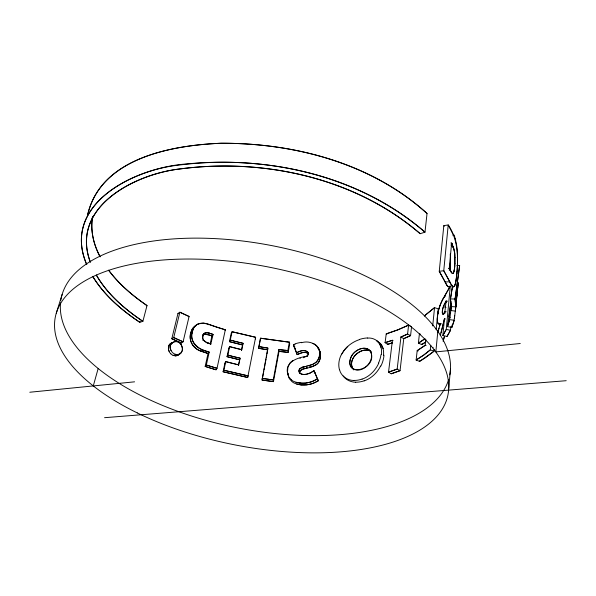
<?xml version="1.0" encoding="UTF-8"?>
<svg xmlns="http://www.w3.org/2000/svg" width="596" height="596" viewBox="0 0 596 596"><rect width="100%" height="100%" fill="white"/><g stroke="black" fill="none" stroke-linecap="round" stroke-linejoin="round"><path stroke-width="0.89" d="M450.457 262.389A19.102 3.889 87.5 0 0 450.502 260.914L450.345 254.775A10.214 2.414 87.4 0 0 450.241 254.052M450.867 326.556L450.531 330.236L447.03 336.449L442.865 335.526L446.248 329.446L450.285 286.073C444.579 296.912 436.51 307.402 437.404 320.41A14.758 4.522 -73.5 0 0 437.471 321.348A13.73 4.157 -73.8 0 0 437.613 322.138L438.41 323.784A12.106 3.509 -76.1 0 0 438.723 323.978L441.42 323.762M455.567 301.069L456.417 301.129L456.342 303.029L454.659 316.238M449.891 268.99A19.936 3.963 87.6 0 0 450.047 267.798A22.797 4.47 87.7 0 0 450.189 266.561L450.494 260.899M456.312 278.637C458.436 260.534 458.913 240.613 448.222 224.938L443.819 225.646L439.252 271.322L447.142 285.566L448.334 286.721L449.771 286.408M452.431 286.706L450.472 298.931L451.172 306.582L455.746 306.851L456.417 301.129L456.298 303.662L455.24 311.09L450.792 310.553L450.539 312.833M454.465 268.833A19.526 3.814 87.6 0 0 454.614 267.641A22.298 4.269 87.8 0 0 454.748 266.367L454.726 252.972L452.386 244.479M456.856 265.391L459.635 265.57L455.076 299.013L455.791 306.486M447.499 301.248L446.136 300.943L442.895 308.028A5.953 1.483 -75.3 0 0 442.701 308.877A6.429 1.632 -75.3 0 0 442.493 309.98L442.329 312.706A6.429 1.609 -75.7 0 0 442.396 313.22M457.884 285.827L456.111 300.384M459.635 265.57L455.076 299.013L455.746 306.851M457.326 292.144L456.394 300.414L458.115 283.048L457.557 282.996M457.907 285.208L458.115 283.048L457.944 285.126M458.115 283.048L457.385 291.437M442.374 310.985L442.314 311.887A6.854 1.736 -75.5 0 0 442.344 312.684L442.746 313.973A6.318 1.557 -77.3 0 0 442.947 314.017A7.837 1.937 -78 0 0 443.171 313.965L443.409 313.809A10.981 2.779 -79.5 0 0 443.662 313.6M448.736 388.599L450.487 368.864M437.829 331.398L435.832 351.901L520.256 343.512M457.698 287.376L456.841 296.063M434.231 349.323L434.059 351.118L432.413 352.504L419.532 361.414L416.164 359.999L417.17 350.664L425.201 345.315L425.812 339.377M436.16 329.744L438.224 308.862L434.551 307.633L424.397 315.873L434.551 307.633L432.711 325.885M430.744 345.397L430.297 349.897L423.607 355.171L416.164 359.999L423.607 355.171L430.297 349.897L434.059 351.118L425.335 357.771L419.532 361.414L419.591 360.833M454.726 266.293L454.443 268.759A17.44 3.434 87.5 0 1 454.279 269.906A15.973 3.166 87.4 0 1 454.077 270.889L453.951 271.366A13.857 2.824 86.9 0 1 453.832 271.843L453.541 272.581A12.114 2.548 86 0 1 453.295 273.05L453.02 273.333A12.494 2.682 84.6 0 1 452.692 273.497L451.224 272.245L449.436 268.736M450.166 266.486L449.883 268.952A17.776 3.569 87.5 0 1 449.712 270.092L449.883 268.952M456.394 300.414L456.618 298.238M421.804 343.996L421.745 344.57L418.399 343.147L419.383 333.976L419.882 333.663M92.38 217.145C90.279 230.794 93.647 244.814 100.098 256.883M450.606 312.259L449.943 317.959M457.564 283.651L457.75 281.983L457.46 284.493M454.39 318.525L454.718 315.664M456.096 303.975L456.26 302.552M450.01 317.392L447.484 326.645L451.82 327.375L453.824 321.609L454.457 317.951M451.492 304.049L451.314 305.495M387.631 343.825L387.564 344.369L392.272 342.894M451.358 305.137L451.172 306.582L450.472 298.931L452.535 285.998M452.386 286.385A29.621 5.141 80.9 0 0 452.967 286.736A28.928 5.073 82 0 0 453.496 286.773L454.375 286.333L455.188 284.679L456.372 278.123M450.941 301.487L448.922 316.558M450.732 303.155L447.484 326.645L449.742 319.672L454.189 320.246L451.82 327.375L452.193 324.842M260.243 339.929L260.482 338.208L289.38 342.253M447.484 326.645L447.968 323.278M196.419 325.461A14.542 12.121 43.9 0 0 195.562 325.885L193.573 327.383A12.196 10.199 48.3 0 0 192.746 328.351A13.067 10.922 49.6 0 0 192.068 329.439A15.116 12.62 50 0 0 191.525 330.609C187.226 339.586 193.558 349.979 202.983 351.804M87.746 214.947C100.128 158.014 172.073 145.178 220.974 143.256C294.402 142.876 371.74 163.222 427.041 213.487L424.978 232.172L420.165 233.692C355.246 177.727 263.603 157.843 179.821 168.959C135.039 173.98 69.844 206.983 90.264 262.113M215.394 369.595L216.08 369.796L217.026 368.321L225.318 329.804L216.966 327.189A182.83 100.799 11.2 0 1 212.839 325.796A182.957 100.88 11.2 0 1 208.742 324.351C204.331 322.578 198.669 322.347 195.123 326.034A12.367 10.333 48.3 0 0 194.311 327.01A13.328 11.123 49.6 0 0 193.64 328.105A15.474 12.903 50 0 0 193.097 329.275C187.546 340.957 198.587 350.232 209.203 352.072L206.335 365.02L205.166 366.436L205.844 366.652M92.76 216.333C90.1 229.959 93.527 244.256 99.964 256.355M454.443 268.759L454.077 270.867M262.054 348.891L258.612 348.28L260.482 338.208L289.358 342.141L287.853 350.552L288.211 352.348L287.063 352.236M289.358 342.141L289.708 343.952L288.211 352.348L284.761 352.005M263.76 371.114L262.069 380.024L273.46 381.626L279.01 351.364L278.839 349.591L281.655 349.919M263.998 369.855L264.319 368.172M264.602 366.689L264.959 364.804M265.116 363.97L266.069 358.956M266.382 357.28L266.74 355.41M267.015 353.964L267.85 348.086L264.468 347.55M238.273 342.164L243.101 343.318L242.55 344.957L229.475 341.664L231.241 333.328L232.053 331.734L255.632 337.284L247.69 377.484L223.105 371.762L223.91 370.25L248.01 375.86L247.69 377.484L223.105 371.762L224.923 363.15L225.735 361.623L233.826 363.709M260.139 340.45L258.612 348.28L266.077 349.554M255.304 338.997L255.632 337.284L232.053 331.734L230.287 340.085L229.475 341.664L242.55 344.957L241.417 350.515M87.537 214.918C101.007 157.933 171.462 145.387 220.974 143.256C294.424 143.01 371.643 163.304 427.041 213.487L426.445 213.688M238.422 365.206L240.076 358.174L236.232 357.265M236.456 348.399L229.624 346.626L228.827 348.191L227.039 356.661L239.525 359.783L227.039 356.661L227.836 355.112L229.624 346.626L234.176 347.818M210.097 344.227L211.938 335.921L213.107 334.445L210.671 333.618M307.663 356.17L307.469 355.715A2.809 2.391 -22.8 0 0 307.849 355.276A2.675 2.265 -23.2 0 0 308.117 354.776A4.179 3.546 -23 0 0 308.356 353.733C305.919 351.64 302.291 352.348 299.52 353.443A15.712 13.045 -18.2 0 0 298.469 353.92A18.893 15.69 -18.1 0 0 297.121 354.62L296.577 352.81L297.896 352.102A15.354 12.732 -18.2 0 1 298.931 351.633C302.515 349.122 311.596 351.439 306.865 356.162A4.798 4.142 -22.2 0 1 306.486 356.371C296.689 357.682 283.838 362.591 288.039 374.981A13.544 11.89 -17.3 0 0 289.12 377.223L291.37 379.808M442.791 325.744L444.452 318.748L445.48 318.979M177.973 313.436L171.804 338.737L181.37 343.058L183.091 341.806L189.088 316.498L179.88 312.215L177.973 313.436L178.554 313.712M442.448 327.137L441.055 332.717M440.697 334.11L440.34 335.496L444.452 318.748L442.865 335.526L446.248 329.446L450.531 330.236L447.03 336.449M140.067 321.311L139.807 322.302C121.539 310.158 104.374 295.445 92.79 276.596M192.329 331.793L193.64 328.105L195.123 326.034A12.337 10.303 47 0 1 196.047 325.207A13.008 10.862 45.5 0 1 197.075 324.522A14.431 12.017 44 0 1 198.215 323.956M190.757 333.119L192.068 329.446L193.573 327.383A12.233 10.236 47 0 1 194.512 326.563A13.008 10.87 45.5 0 1 195.562 325.885M443.647 339.303L444.392 336.517L443.111 341.299M93.289 385.925L98.161 368.514M453.824 271.821L453.951 271.366A15.034 3.017 87.2 0 0 454.07 270.852M444.869 311.939L446.136 300.943L443.707 305.472L442.5 309.972A6.198 1.609 -75.1 0 0 442.359 311M439.52 326.556L440.422 323.501L437.65 332.65M439.058 328.083L437.777 332.21M56.27 313.287L62.155 294.402M241.633 350.187L243.101 343.318L235.07 341.352M238.571 365.266L240.076 358.174L232.403 356.311M212.221 334.147L208.429 332.896A8.12 6.817 38.9 0 0 207.147 332.65L205.97 332.695A4.209 3.583 41.7 0 0 204.853 333.037A4.068 3.464 42.7 0 0 204.093 333.581A4.656 3.971 43.8 0 0 203.527 334.311L202.878 336.107A10.4 8.851 44.4 0 0 202.707 337.068A5.804 4.947 44 0 0 202.707 338.074A4.269 3.658 43.3 0 0 202.916 339.079A3.725 3.204 42.9 0 0 203.4 340.033A4.291 3.718 42.6 0 0 204.234 340.994A6.213 5.461 42.9 0 0 205.233 341.769A9.134 8.068 43.3 0 0 206.462 342.387L208.376 343.08M378.751 363.135C375.562 370.347 369.632 376.516 362.107 379.153M450.285 286.073L444.72 295.899L445.719 296.145M341.404 354.747C344.995 347.461 351.871 342.111 359.507 339.586M380.613 365.959C377.253 372.746 371.39 378.408 364.171 380.896M453.295 273.035L453.541 272.581A13.194 2.756 86.3 0 0 453.698 272.268A13.261 2.749 86.5 0 0 453.839 271.895M341.918 353.763L344.488 349.889L347.788 346.365M224.96 330.385L225.318 329.804M444.772 312.088L443.409 313.809A9.461 2.377 -79 0 1 443.163 313.98M203.527 334.311L205.97 332.695M210.708 344.332L213.107 334.445L212.444 334.222M207.192 343.14L207.497 342.782L210.999 343.966L210.343 343.743M302.202 367.33L299.557 369.08A3.464 2.995 -20.1 0 0 299.199 369.714A3.494 3.025 -19.7 0 0 298.998 370.384L299.05 371.725A3.986 3.442 -21.1 0 0 299.289 372.351A3.732 3.226 -21.7 0 0 299.661 372.917L299.84 373.357M208.414 324.723L208.742 324.358L216.966 327.189A182.532 100.612 11.2 0 0 221.131 328.515A182.071 100.322 11.2 0 0 225.325 329.797M197.298 349.353A17.053 15.272 48.1 0 0 198.602 350.061A20.726 18.744 49.3 0 0 199.6 350.522L201.314 351.223L202.618 349.822L209.203 352.072L208.034 353.517L205.166 366.436L211.967 368.574M204.86 333.045L202.752 334.997M202.908 340.562L203.407 340.033L202.707 338.074L202.878 336.107A11.324 9.625 44.7 0 1 203.132 335.175A6.332 5.394 44.1 0 1 203.527 334.311M433.076 347.341L432.897 347.818M188.664 316.819L189.088 316.498L179.88 312.215L173.719 337.574L171.804 338.737L181.37 343.058M302.924 369.125L300.704 370.339A3.509 3.032 -20.4 0 0 300.22 370.861L299.632 372.85A4.083 3.531 -20.7 0 0 299.691 373.349M425.052 338.684L418.399 343.147L424.136 339.34M300.004 368.544A3.531 3.062 -19.9 0 0 299.542 369.073L299.006 370.384A4.194 3.628 -20 0 0 298.961 371.062A4.165 3.598 -20.6 0 0 299.05 371.725L299.661 372.91A3.755 3.248 -22.9 0 0 300.31 373.521A4.887 4.254 -24.6 0 0 301.114 373.968A6.251 5.453 -24.9 0 0 302.008 374.243A7.994 7.04 -26.5 0 0 302.939 374.43A10.348 9.134 -27 0 0 304.891 374.444A12.032 10.646 -27.1 0 0 306.851 374.154L309.235 373.394A16.412 14.423 -27 0 0 310.62 372.761L314.025 370.63L318.406 380.74C311.261 385.158 301.874 386.536 294.089 383.019A14.088 12.494 -23.1 0 1 291.936 381.559L289.626 378.974A13.447 11.816 -16.4 0 1 288.509 376.746L287.861 372.85M453.02 273.333L452.692 273.49A12.598 2.704 83.9 0 1 452.349 273.43A13.395 2.846 83.1 0 1 451.984 273.169A14.893 3.107 82.3 0 1 451.604 272.73M301.338 369.855L304.742 368.619M305.592 356.751L306.865 356.162M310.628 372.768C307.357 374.266 302.641 375.674 299.661 372.91M198.215 323.948L203.333 323.114L208.742 324.358M294.215 347.073L293.575 344.749L295.124 344.22M294.811 346.298L294.022 346.567L297.121 354.62L302.865 352.512M392.578 342.789L387.564 344.369L385.113 342.663L386.215 333.894L397.793 329.871L408.603 325.133L411.575 326.705L410.577 335.608L403.76 338.64L400.937 337.023L397.167 369.088L388.532 372.142L392.421 340.286L393.077 340.703M146.244 305.83L147.011 305.577L142.884 321.326L139.807 322.302C121.577 310.024 104.211 295.363 92.767 276.343M391.207 373.781L400.05 370.675L397.167 369.088L388.532 372.142L391.207 373.781L400.05 370.675L403.76 338.64L410.577 335.608L407.582 334.043L400.937 337.023L407.582 334.043L408.603 325.133L397.793 329.871L386.215 333.894L386.826 334.326M309.197 365.542L313.161 364.171L316.066 362.256A8.605 7.271 -27.7 0 0 316.737 361.623A8.746 7.338 -28.2 0 0 317.273 360.945A9.186 7.681 -28.5 0 0 317.757 360.252C324.835 348.921 312.669 339.139 301.531 342.737M307.707 365.922L312.341 364.529L315.455 362.778A9.387 7.942 -27.6 0 0 316.059 362.249L317.75 360.245L318.972 357.473A16.569 13.678 -30.2 0 0 319.218 356.46A22.752 18.752 -30.6 0 0 319.411 355.447C320.611 350.373 317.713 344.712 312.565 343.318M309.86 367.397L316.431 364.596A9.082 7.718 -27.5 0 0 317.109 364.044A8.873 7.502 -27.8 0 0 317.72 363.433A8.687 7.301 -28.1 0 0 318.279 362.77A9.067 7.592 -28.4 0 0 318.763 362.07L320.253 358.285A22.179 18.297 -30.6 0 0 320.439 357.272L320.328 352.243L318.517 348.541M443.171 313.95L442.746 313.973A5.073 1.252 -76.7 0 1 442.582 313.816L442.388 313.228M303.29 367.002L303.982 366.823M306.858 368.127C312.11 367.129 318.54 365.192 319.992 359.299A16.152 13.358 -30.1 0 0 320.253 358.285L320.417 352.623L318.718 348.794M304.027 368.797L306.679 368.164M306.061 366.324L307.894 365.87M306.59 366.197L300.645 368.067A4.261 3.68 -20.5 0 0 299.997 368.537M304.169 366.778L304.936 366.592M304.928 368.574L307.208 368.045L306.404 366.242M450.807 242.982L451.82 243.257M29.8 392.235L134.584 381.827M452.878 235.681L453.72 235.599L448.222 224.938L443.752 270.696L451.12 284.352L453.489 286.75A27.841 4.887 83.4 0 0 453.936 286.572A25.963 4.485 85 0 0 454.338 286.058A24.898 4.172 86.4 0 0 454.748 285.246M448.386 268.423L449.391 268.64M450.867 245.008L452.55 244.844L451.88 243.384M449.16 270.01L449.876 269.638M104.568 417.692L566.2 380.702M210.813 335.541L204.659 334.125A4.284 3.651 41.7 0 0 203.519 334.46M367.628 338.088C373.722 337.44 380.144 341.419 381.015 347.714M450.472 298.931L455.076 299.013M291.362 379.816A13.745 12.203 -23.9 0 0 293.47 381.269C301.107 384.785 310.352 383.362 317.325 378.952L314.025 370.63A18.178 15.772 -27.2 0 1 312.379 371.748A17.761 15.511 -27 0 1 310.613 372.746M301.621 384.897L306.567 384.867L311.388 383.884A25.129 22.641 -31.3 0 0 312.654 383.437A29.055 26.254 -31.5 0 0 313.898 382.945L318.406 380.74L317.325 378.952L312.907 381.194A28.176 25.427 -31.3 0 1 311.671 381.656A24.302 21.843 -31.1 0 1 310.427 382.073L305.703 383.101L300.861 383.139M355.715 382.237C350.902 382.125 345.948 380.039 343.177 375.972M353.83 380.479C347.386 380.486 341.098 376.121 339.556 369.736M456.275 294.208L457.117 294.275M287.294 350.5L287.853 350.552L284.478 350.225M286.728 350.448L282.221 349.979M286.49 352.184L282.467 351.759M283.912 350.165L279.964 349.725M284.188 351.945L280.738 351.565M281.886 351.7L279.01 351.364L280.165 351.498M279.405 349.658L278.839 349.591L273.266 379.92L273.46 381.626L267.76 380.874L262.069 380.024L267.85 348.086L262.784 347.267M299.84 383.049L295.936 382.282M300.585 384.807L296.592 384.04M271.873 379.741L273.266 379.92L269.779 379.473M271.173 379.652L266.986 379.086M269.079 379.376L262.098 378.356L266.285 378.981M266.65 349.643L267.798 349.822L262.627 348.988M263.909 347.453L258.85 346.574L262.218 347.17M208.429 332.896L207.147 332.672A5.565 4.716 40.5 0 0 205.963 332.672M451.85 286.356L452.632 286.505M248.01 375.86L223.91 370.25L225.735 361.623L236.262 364.298M446.166 311.738L445.137 311.507L444.407 312.662L445.428 312.9M445.406 302.112L446.419 302.351M241.037 349.502L241.805 349.681L237.223 348.585M237.074 364.491L238.705 364.871L234.638 363.903M240.277 349.323L234.936 348.012M235.465 357.079L230.116 355.723M442.582 313.824L443.834 314.137M443.29 306.657L446.032 307.342M237.476 341.962L230.287 340.085L234.273 341.15M231.643 356.117L227.836 355.112L229.356 355.521M228.827 348.191L229.602 348.399M224.923 363.15L225.75 363.374M216.08 369.796L212.653 368.782M214.702 369.393L206.521 366.875M210.991 366.51L217.026 368.321L206.335 365.02L210.321 366.302M206.767 353.093L208.034 353.517L203.407 351.953M211.26 335.697L211.938 335.921L209.233 335.004M209.904 343.601L208.593 343.154M206.35 352.951L201.314 351.223M209.002 334.922C207.52 334.915 209.412 332.68 210.232 333.469M426.088 345.643L425.201 345.315L417.17 350.664L418.005 351.014M202.618 349.822L200.927 349.174A19.869 17.94 49.2 0 1 199.958 348.682A16.368 14.632 48 0 1 198.684 347.982A14.066 12.479 47.4 0 1 197.44 347.177A12.717 11.19 47.1 0 1 196.278 346.224A12.121 10.609 47 0 1 195.25 345.173A12.233 10.631 47.1 0 1 194.333 344.011A13.045 11.249 47.4 0 1 193.536 342.745M174.837 354.173C179.344 356.535 184.231 351.014 181.974 346.626A7.688 6.362 54.3 0 0 181.519 345.576C176.721 335.727 164.988 345.524 172.698 352.676A6.489 5.461 59.2 0 0 174.837 354.188L176.975 354.687L179.456 354.166A7.696 6.437 56.2 0 0 180.29 353.666A7.115 5.953 55 0 0 181.02 353.018L182.264 350.627L182.287 347.721M173.019 355.35L175.529 355.894L177.72 355.387A7.718 6.467 56.3 0 0 178.576 354.896L180.096 353.167L179.314 354.255A7.07 5.915 55 0 1 178.569 354.896L175.865 355.879L172.423 355.052A6.727 5.655 58.9 0 1 170.836 353.83M419.383 333.976L420.217 334.334M177.787 339.459L183.091 341.806L173.719 337.574L177.198 339.191M376.769 341.046L380.769 343.929L383.168 348.556L381.783 345.322L379.563 342.745M206.462 342.38L203.407 340.033M370.772 351.163C365.512 348.25 358.986 351.282 355.201 355.291A12.27 9.149 -43.8 0 0 354.449 356.155A12.322 9.26 -43.6 0 0 353.748 357.116A12.434 9.417 -43.4 0 0 353.13 358.114C351.007 361.69 350.671 366.838 353.86 369.907C345.71 360.26 361.101 345.404 371.137 351.416M420.165 233.692C355.216 177.764 263.596 158.007 179.821 168.959C135.083 174.106 69.918 207.021 90.368 262.106M377.313 340.994L379.466 343.587L380.807 346.835M170.836 353.838C167.372 350.962 167.327 343.594 172.49 342.663C168.467 343.266 167.401 348.504 169.242 351.603M108.524 270.144C119.021 284.21 132.558 295.743 147.011 305.577C132.811 295.78 119.364 284.515 108.986 270.636M370.496 351.335C366.324 345.382 357.332 348.951 353.45 353.48A12.263 9.126 -43.8 0 0 352.705 354.352A12.397 9.298 -43.6 0 0 352.02 355.313A12.583 9.506 -43.4 0 0 351.416 356.311C342.238 378.326 376.53 370.302 371.189 353.041A12.419 8.702 -49.8 0 0 370.906 352.139A11.875 8.344 -49.3 0 0 370.496 351.327C376.046 361.861 359.306 376.918 350.962 366.696C345.427 356.483 361.057 342.797 369.982 350.582A11.168 7.86 -48.4 0 1 370.496 351.327M96.418 275.345C107.615 294.379 124.683 309.197 142.884 321.326C124.713 309.026 107.34 294.29 96.396 274.987M443.819 225.646L444.214 226.294M449.831 269.541L449.242 268.342L451.649 242.892L452.334 244.36M309.384 365.497L310.24 367.3M171.149 350.463C166.15 342.097 179.977 337.589 181.974 346.626A7.115 5.915 53.9 0 1 182.294 347.714M294.513 347.267L296.577 352.81A18.543 15.384 -18.2 0 1 297.903 352.109L302.217 350.694A9.439 7.785 -18.1 0 1 303.699 350.612A7.778 6.459 -18.3 0 1 305.159 350.701A5.58 4.656 -18.8 0 1 306.5 351.118A4.403 3.71 -20.3 0 1 307.611 351.878L308.37 353.704A4.306 3.643 -20.8 0 0 307.849 353.272A4.716 3.978 -20.2 0 0 307.238 352.936A5.804 4.85 -18.9 0 0 305.86 352.541A8.128 6.757 -18.3 0 0 304.377 352.422M86.815 264.55C60.263 203.072 137.073 167.282 186.317 163.982C269.988 155.675 360.61 176.029 424.978 232.172C358.062 174.315 263.492 153.857 177.049 165.323C129.6 170.888 62.334 206.305 86.442 264.177M303.52 357.324L303.699 357.779M293.575 344.749L295.072 348.779M300.012 358.099L300.175 358.554M437.62 322.123L437.404 320.41A15.839 4.917 -73.2 0 1 437.345 319.449M299.728 373.513L299.632 372.85A4.09 3.539 -20.1 0 1 299.669 372.165A3.405 2.95 -19.9 0 1 300.235 370.854L300.704 370.339A4.291 3.71 -20.5 0 1 301.323 369.833M287.868 373.327L287.942 374.281M287.495 372.522L287.89 367.248L289.984 363.001A9.998 8.664 -15.1 0 1 290.632 362.338A11.205 9.648 -15.8 0 1 291.332 361.735L292.085 361.131A11.816 10.05 -16.7 0 1 293.031 360.565M341.277 354.709A24.943 19.921 -37.1 0 0 339.012 361.884A24.488 19.586 -36.9 0 0 339.489 369.766M364.163 380.799A28.697 22.924 -58.2 0 1 355.73 382.178M383.98 355.164A23.915 16.085 -54.2 0 1 380.918 366.048M383.057 348.638A24.309 15.854 -55.1 0 1 383.533 355.313M359.515 339.429A27.61 17.865 -38.6 0 1 367.68 337.969M381.135 347.639A24.913 16.442 -54 0 1 381.388 354.531M380.993 354.642A24.473 15.861 -55.3 0 1 378.527 363.091M362.1 379.049A27.505 21.858 -58.1 0 1 353.845 380.419M190.496 334.438A30.91 25.598 52.4 0 1 190.772 333.127M190.482 334.438A21.866 18.208 51.2 0 0 190.288 335.772A17.068 14.259 50.6 0 0 190.198 337.142A14.393 12.047 50.2 0 0 190.243 338.55A12.814 10.75 49.8 0 0 190.452 339.981A12.069 10.199 49 0 0 190.817 341.374A12.069 10.266 48.4 0 0 191.338 342.737A12.814 10.974 47.9 0 0 192.024 344.078A13.209 11.413 47.4 0 0 192.851 345.352M192.851 345.36A12.464 10.922 47.1 0 0 194.847 347.58A13.149 11.592 47.1 0 0 196.024 348.541A14.617 12.985 47.5 0 0 197.291 349.368M193.529 342.745A12.747 10.899 47.9 0 1 192.858 341.404A12.114 10.288 48.4 0 1 192.359 340.04A12.203 10.303 49 0 1 192.009 338.655A13.03 10.922 49.9 0 1 191.823 337.232A14.706 12.285 50.3 0 1 191.77 335.824A17.493 14.587 50.6 0 1 191.867 334.453A22.425 18.64 51.3 0 1 192.068 333.112M192.076 333.119A31.707 26.202 52.5 0 1 192.352 331.808M207.468 342.909A12.672 11.436 45.9 0 1 206.417 342.506M202.923 334.84A4.06 3.464 42.7 0 1 203.527 334.46L204.659 334.125A5.751 4.887 40.5 0 1 205.858 334.088M207.177 334.214A12.71 10.594 38.2 0 1 208.354 334.572M208.444 332.769A12.166 10.147 38.3 0 1 209.598 333.112M205.858 334.08A8.463 7.107 38.9 0 1 207.17 334.319M314.986 372.411A18.431 16.025 -27.2 0 1 314.174 372.999M294.998 343.847A31.767 24.823 -15.3 0 1 301.509 342.35M307.596 351.886A4.634 3.919 -21 0 1 308.184 352.713A2.928 2.481 -22.8 0 1 308.363 353.726M302.865 352.541A9.849 8.128 -18 0 1 304.377 352.437M307.432 355.685A3.315 2.779 -23.8 0 1 306.836 356.117M304.66 356.967A17.493 15.57 -22.8 0 1 303.513 357.25M305.547 356.609A11.764 10.192 -22.2 0 1 304.645 356.9M301.636 384.83A32.132 29.636 -35.2 0 1 300.593 384.74M300.876 383.042A30.798 28.355 -34.9 0 1 299.855 382.96M444.027 297.426A28.936 4.299 -67.4 0 1 444.482 296.726M440.429 323.457A13.909 4.06 -78.8 0 1 439.975 323.784A14.364 4.165 -78.3 0 1 439.535 323.986A14.088 4.075 -77.8 0 1 439.11 324.045A13.164 3.799 -77.3 0 1 438.723 323.978L438.41 323.784A10.579 3.099 -75.2 0 1 438.12 323.516A11.346 3.353 -74.7 0 1 437.822 322.935A12.561 3.77 -74.1 0 1 437.583 322.205M437.337 319.463A16.844 5.327 -72.8 0 1 437.352 318.406M437.382 318.361A17.835 5.655 -72.8 0 1 437.71 314.859A18.215 5.751 -72.8 0 1 437.904 313.593M437.941 313.563A18.238 5.662 -73 0 1 438.172 312.297A17.753 5.371 -73.1 0 1 438.455 310.993M438.44 311A16.904 5.014 -73.2 0 1 438.753 309.682A15.801 4.604 -73.3 0 1 439.088 308.363M439.133 308.363A14.609 4.09 -73.3 0 1 439.483 307.156A13.447 3.68 -73.3 0 1 439.833 305.942M439.87 305.971A13.611 3.524 -73.2 0 1 440.34 304.63M440.332 304.608A13.254 3.3 -73 0 1 440.831 303.297A12.866 3.092 -72.8 0 1 441.308 302.12A13.134 3.025 -72.5 0 1 441.8 301.04A13.909 3.047 -72.1 0 1 442.299 300.049M442.299 300.056A15.198 3.166 -71.6 0 1 442.798 299.103A17.06 3.367 -71 0 1 443.282 298.261M443.26 298.358A19.519 3.621 -70.2 0 1 443.744 297.553M443.685 297.769A23.251 3.941 -69.1 0 1 444.154 297.031M444.407 312.721A11.801 3.025 -79.9 0 1 443.923 313.362M443.923 313.31A12.054 3.047 -79.5 0 1 443.67 313.585M454.003 234.913A50.466 20.04 -80.7 0 1 454.703 236.537M450.494 283.368A32.303 5.021 77.9 0 1 449.801 281.953M445.212 282.303A30.828 4.992 78.1 0 0 445.897 283.681A29.86 4.977 78.6 0 0 446.538 284.769M454.569 236.768A41.072 15.123 -83.5 0 1 455.202 238.519M455.12 238.691A35.224 12.151 -85.4 0 1 455.687 240.605M455.635 240.695A31.841 10.378 -86.7 0 1 456.141 242.788A28.645 8.821 -87.7 0 1 456.588 245.001A26.313 7.532 -88.6 0 1 456.901 247.437A24.898 6.631 -89.3 0 1 457.177 249.97A24.399 6.012 -89.8 0 1 457.363 252.667A24.66 5.558 89.8 0 1 457.497 255.416A23.415 4.813 89.6 0 1 457.572 258.187A23.304 4.306 89.5 0 1 457.564 260.981M457.564 260.988A24.324 4.008 89.6 0 1 457.512 263.79M457.43 263.693A26.202 3.874 89.8 0 1 457.333 266.375M457.348 266.412A28.854 4.135 89.9 0 1 457.207 268.997A32.72 4.492 -90 0 1 457.058 271.56M457.08 271.679A37.965 4.924 -89.8 0 1 456.886 274.071M456.737 273.311A41.198 5.126 -89.6 0 1 456.536 275.553M456.573 275.806A34.292 4.507 -89.9 0 1 456.35 277.952M456.298 278.563A28.496 3.881 89.9 0 1 456.111 280.046M456.111 280.075A25.241 3.494 89.8 0 1 455.828 281.878M455.761 281.334A23.214 3.308 89.5 0 1 455.471 282.899M455.478 283.033A22.633 3.442 88.6 0 1 455.15 284.337M455.135 284.255A23.564 3.785 87.6 0 1 454.763 285.335M452.364 286.155A30.15 5.073 79.6 0 1 451.768 285.454M451.775 285.491A30.523 5.051 79 0 1 451.142 284.545A31.253 5.036 78.5 0 1 450.494 283.413M446.546 284.828A29.226 5.006 79.2 0 0 447.164 285.73A28.951 5.044 79.7 0 0 447.752 286.341M447.767 286.467A28.563 5.096 80.9 0 0 448.348 286.832A28.057 5.066 82 0 0 448.885 286.892A27.163 4.902 83.5 0 0 449.324 286.646A25.494 4.53 85 0 0 449.742 286.169M450.069 268.349A37.868 5.088 75 0 1 449.675 267.44M452.103 246.148A40.752 14.505 -85.5 0 1 452.453 247.094M450.77 270.957A25.941 4.515 78.3 0 1 450.382 270.144M451.202 271.977A20.16 3.874 80.1 0 1 450.814 271.262M451.604 272.7A17.247 3.494 81.4 0 1 451.217 272.111M453.31 273.147A13.291 2.853 84.8 0 1 453.027 273.393M454.815 264.915A24.458 4.649 87.8 0 1 454.703 266.233M454.89 263.507A22.655 4.358 87.7 0 1 454.8 264.877M454.934 263.603A20.704 4.075 87.6 0 0 455.001 262.173A18.767 3.703 87.6 0 0 455.016 260.653A16.733 3.36 87.5 0 0 455.024 259.148A14.617 3.062 87.4 0 0 455.001 257.621M455.024 257.628A12.628 2.764 87.3 0 0 454.972 256.071A11.011 2.458 87.3 0 0 454.867 254.522A10.4 2.406 87.4 0 0 454.673 253.047A11.555 2.838 87.6 0 0 454.465 251.616A12.285 3.189 88 0 0 454.241 250.253A13.954 3.807 88.5 0 0 453.958 249.031M453.63 247.914A16.576 4.753 89.2 0 1 453.951 249.068M453.265 246.923A20.413 6.146 -89.9 0 1 453.608 247.981M452.818 246.208A27.207 8.739 -88.5 0 1 453.176 247.191M450.338 254.783A10.944 2.488 87.3 0 1 450.434 256.325A12.665 2.816 87.3 0 1 450.487 257.874A14.751 3.144 87.4 0 1 450.472 259.372A16.979 3.449 87.5 0 1 450.442 260.825M450.42 262.322A21.121 4.224 87.6 0 1 450.345 263.737A23.14 4.574 87.7 0 1 450.263 265.138A25.002 4.872 87.8 0 1 450.151 266.442M448.55 379.853A198.043 92.723 11.2 0 1 237.119 427.786A198.043 92.723 11.2 0 1 60.516 302.82M60.829 300.272A198.043 92.723 11.2 0 1 271.038 245.463A198.043 92.723 11.2 0 1 449.786 374.877M302.85 368.872A14.416 12.106 -21.4 0 1 303.982 368.544M302.127 367.099A13.917 11.674 -21.5 0 1 303.237 366.764M451.567 305.748L450.792 310.553L451.567 305.748M452.707 287.294L452.506 288.956L452.707 287.294M425.723 342.015L421.745 344.57L425.723 342.015M392.421 340.286L385.113 342.663L392.421 340.286M443.752 270.696L439.252 271.322L445.182 282.042L449.771 281.699L443.752 270.696M317.631 347.595L318.316 348.295L317.631 347.595M137.274 412.916A200.137 90.503 11.2 0 0 447.879 395.29A200.137 90.503 11.2 0 0 169.815 259.558A200.137 90.503 11.2 0 0 137.274 412.916"/></g></svg>
